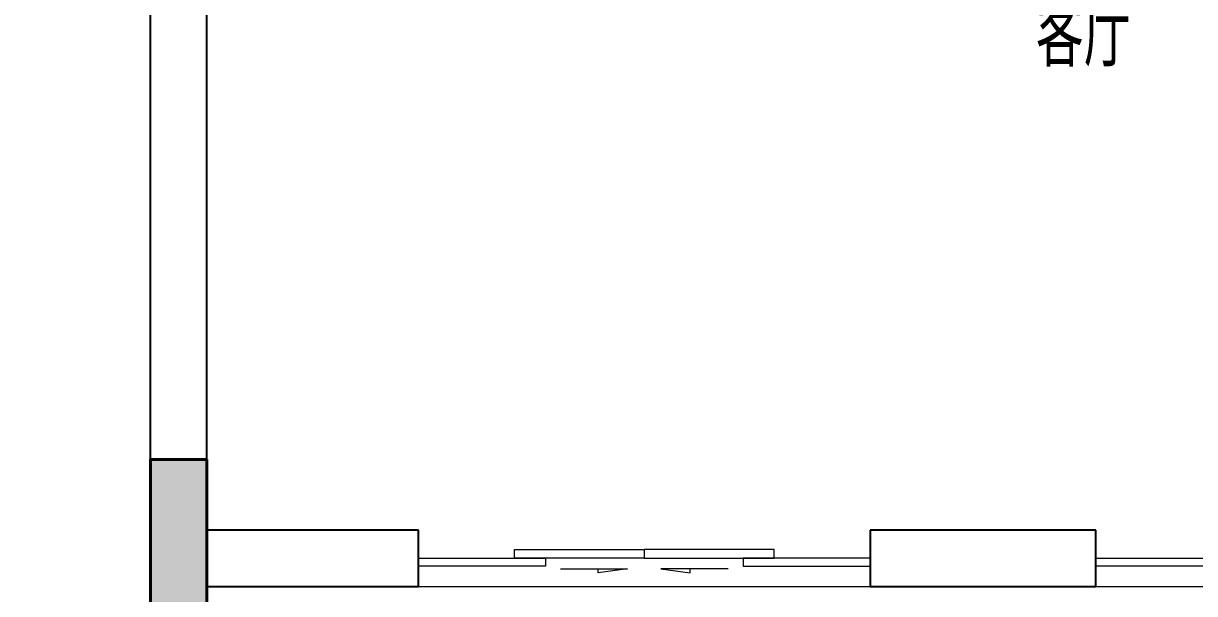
# Model space of a CAD drawing. Extents: x 3753737 to 4713801, y -857380 to 24339.
# Drawn here: x 4081063 to 4085213, y -711235 to -709214 of the extents above; entities that cross this region are included whole.
import ezdxf

# ---------------------------------------------------------------- set-up
doc = ezdxf.new("R2010")
doc.units = 0
doc.header["$LTSCALE"] = 1000
doc.header["$MEASUREMENT"] = 0
doc.layers.get('0').update_dxf_attribs({"linetype": 'CONTINUOUS'})
doc.layers.add('!!电气', color=1, linetype='CONTINUOUS')
doc.layers.add('WALL', color=252, linetype='CONTINUOUS')
for name, color, linetype, lineweight in [('COLUMN', 252, 'CONTINUOUS', 40), ('PUB_HATCH', 8, 'CONTINUOUS', 9), ('PUB_TEXT', 7, 'CONTINUOUS', 20), ('WINDOW', 146, 'CONTINUOUS', 20)]:
    doc.layers.add(name, color=color, linetype=linetype, lineweight=lineweight)
doc.styles.get("Standard").update_dxf_attribs({"font": 'gbenor.shx', "bigfont": 'gbcbig.shx'})

# ---------------------------------------------------------------- blocks, each defined once
blk = doc.blocks.new('GFDGFSDFGD')
at = {"layer": 'PUB_HATCH'}
blk.add_hatch(color=256, dxfattribs=at).paths.add_polyline_path([(460766.6, 364323.7), (461416.6, 364323.7), (461416.6, 365973.7), (461216.6, 365973.7), (461216.6, 364523.7), (460766.6, 364523.7)])
at = {"layer": 'COLUMN', "color": 252}
for p, q in [((461416.6, 365973.7), (461216.6, 365973.7)), ((461216.6, 365973.7), (461216.6, 364523.7)), ((461416.6, 364323.7), (461416.6, 365973.7))]:
    blk.add_line(p, q, dxfattribs=at)
blk = doc.blocks.new('$DorLib2D$00000138')
at = {"color": 0, "linetype": 'Continuous'}
for p, q in [((-0.2875, 0), (-0.2875, 0.1538)), ((-0.2875, 0.1538), (0, 0.1538)), ((0, 0.1538), (0, 0)), ((0.2875, 0.1538), (0, 0.1538)), ((0.2875, 0), (0.2875, 0.1538)), ((-0.5, -0.1399), (-0.5, 0)), ((-0.5, 0), (-0.2188, 0)), ((0, 0), (-0.2875, 0)), ((-0.2188, 0), (-0.2188, -0.1399)), ((0, 0), (0.2875, 0)), ((0.2188, 0), (0.2188, -0.1399)), ((0.5, 0), (0.2188, 0)), ((0.5, 0), (0.5, -0.1946)), ((0.5, -0.1399), (0.5, 0)), ((-0.2188, -0.1399), (-0.5, -0.1399)), ((0.2188, -0.1399), (0.5, -0.1399)), ((-0.1857, -0.186), (-0.037, -0.186)), ((-0.037, -0.186), (-0.1019, -0.2583)), ((-0.1019, -0.2583), (-0.1019, -0.186)), ((0.1857, -0.186), (0.037, -0.186)), ((0.037, -0.186), (0.1019, -0.2583)), ((0.1019, -0.2583), (0.1019, -0.186))]:
    blk.add_line(p, q, dxfattribs=at)
blk = doc.blocks.new('A$C5F341E43')
at = {"layer": 'WALL', "color": 252}
for p, q in [((40800, 1900), (40800, 4900)), ((40600, 1800), (40600, 4700)), ((41550.1, 1900), (40800, 1900)), ((41550.1, 1700), (41550.1, 1900)), ((43950, 1900), (43150.1, 1900)), ((43150.1, 1900), (43150.1, 1700)), ((43950, 1700), (43950, 1900)), ((40600, 700), (40600, 1800)), ((40800, 1700), (41550.1, 1700)), ((40800, 700), (40800, 1700)), ((43150.1, 1700), (43950, 1700))]:
    blk.add_line(p, q, dxfattribs=at)
at = {"layer": 'WINDOW', "color": 252}
for p, q in [((41550.1, 1700), (43150.1, 1700)), ((43950, 1700), (46050, 1700))]:
    blk.add_line(p, q, dxfattribs=at)
at = {"color": 252}
blk.add_blockref('GFDGFSDFGD', (-420616.6, -363823.7), dxfattribs=at)
at = {"layer": 'WINDOW', "color": 252, "yscale": 200, "rotation": 1.05571687412389e-09}
for p, xscale, zscale in [((42350.1, 1800), 1600, 1600), ((45000, 1800), 2100, 2100)]:
    blk.add_blockref('$DorLib2D$00000138', p, dxfattribs=dict(at, xscale=xscale, zscale=zscale))
at = {"layer": 'PUB_TEXT', "color": 252}
blk.add_text('客厅', height=236.31, dxfattribs=at).set_placement((43737.1, 3542.5))

msp = doc.modelspace()

# ---------------------------------------------------------------- block references
at = {"layer": '!!电气'}
msp.add_blockref('A$C5F341E43', (4040913.4, -712910.2), dxfattribs=at)

doc.saveas('drawing.dxf')
